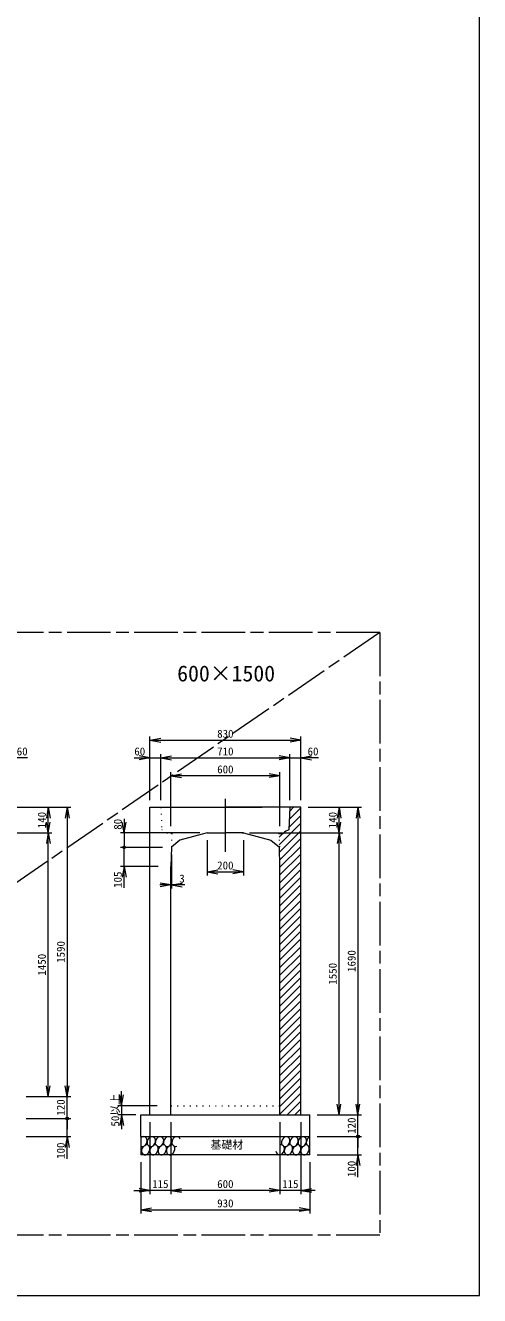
# Model space of a CAD drawing. Units: millimetres, scale not verified. Extents: x 2577 to 21887, y 2787 to 16449.
# Drawn here: x 19389 to 21887, y 2787 to 9769 of the extents above; entities that cross this region are included whole.
import ezdxf
from ezdxf.enums import TextEntityAlignment as Align

# ---------------------------------------------------------------- set-up
doc = ezdxf.new("R2010")
doc.units = ezdxf.units.MM
doc.header["$LTSCALE"] = 20
doc.linetypes.add('CHAIN', pattern=[18.5, 12, -1.5, 3.5, -1.5])
doc.linetypes.add('DOTTED', pattern=[1.75, 0.25, -1.5])
doc.layers.add('Layer1', color=4, linetype='Continuous', lineweight=18)
doc.styles.add('ＭＳ ゴシック-5.0-0.0', font='')
doc.styles.get('ＭＳ ゴシック-5.0-0.0').set_extended_font_data('ＭＳ ゴシック-5.0-0.0')

msp = doc.modelspace()

# ---------------------------------------------------------------- linework, layer by layer
at = {"layer": 'Layer1'}
for p, q in [((21887.41, 2786.81), (21887.41, 16448.97)), ((20073.71, 5510.85), (20073.71, 5860.29)), ((20073.71, 5840.29), (20132.8, 5850.71)), ((20073.71, 5840.29), (20903.71, 5840.29)), ((20073.71, 5840.29), (20132.8, 5829.87)), ((20903.71, 5840.29), (20844.62, 5850.71)), ((20903.71, 5840.29), (20844.62, 5829.87)), ((20903.71, 5510.85), (20903.71, 5860.29)), ((19401.04, 5743.05), (19303.71, 5743.05)), ((19987.84, 5743.05), (20073.71, 5743.05)), ((20073.71, 5743.05), (20014.62, 5753.47)), ((20073.71, 5743.05), (20014.62, 5732.63)), ((20073.71, 5510.85), (20073.71, 5763.05)), ((20073.71, 5743.05), (20133.71, 5743.05)), ((20133.71, 5510.85), (20133.71, 5763.05)), ((20133.71, 5510.85), (20133.71, 5763.05)), ((20133.71, 5743.05), (20192.8, 5753.47)), ((20133.71, 5743.05), (20192.8, 5753.47)), ((20133.71, 5743.05), (20843.71, 5743.05)), ((20133.71, 5743.05), (20192.8, 5732.63)), ((20133.71, 5743.05), (20192.8, 5732.63)), ((20133.71, 5743.05), (20193.71, 5743.05)), ((20843.71, 5743.05), (20783.71, 5743.05)), ((20843.71, 5743.05), (20784.62, 5753.47)), ((20843.71, 5743.05), (20784.62, 5753.47)), ((20843.71, 5743.05), (20784.62, 5732.63)), ((20843.71, 5743.05), (20784.62, 5732.63)), ((20843.71, 5510.85), (20843.71, 5763.05)), ((20843.71, 5743.05), (20903.71, 5743.05)), ((20903.71, 5510.85), (20903.71, 5763.05)), ((20903.71, 5743.05), (20962.8, 5753.47)), ((20903.71, 5743.05), (20962.8, 5732.63)), ((21001.04, 5743.05), (20903.71, 5743.05)), ((20188.71, 5367.85), (20188.71, 5664.41)), ((20788.71, 5367.85), (20788.71, 5664.41)), ((20188.71, 5644.41), (20247.8, 5654.83)), ((20788.71, 5644.41), (20188.71, 5644.41)), ((20188.71, 5644.41), (20247.8, 5633.99)), ((20788.71, 5644.41), (20729.62, 5654.83)), ((20788.71, 5644.41), (20729.62, 5633.99)), ((20488.71, 5225.53), (20488.71, 5518.01)), ((20488.71, 5225.53), (20488.71, 5518.01)), ((20488.71, 5225.53), (20488.71, 5518.01)), ((20488.71, 5225.53), (20488.71, 5518.01)), ((20488.71, 5225.53), (20488.71, 5518.01)), ((19343.71, 5470.85), (19534.28, 5470.85)), ((19343.71, 5470.85), (19638.34, 5470.85)), ((19514.28, 5470.85), (19503.86, 5411.76)), ((19514.28, 5330.85), (19514.28, 5470.85)), ((19514.28, 5470.85), (19524.7, 5411.76)), ((19618.34, 5470.85), (19607.92, 5411.76)), ((19618.34, 5470.85), (19618.34, 3880.85)), ((19618.34, 5470.85), (19628.76, 5411.76)), ((20073.71, 5470.85), (20488.71, 5470.85)), ((20073.71, 3780.85), (20073.71, 5470.85)), ((20488.71, 5470.85), (20692.02, 5470.85)), ((20903.71, 5470.85), (20488.71, 5470.85)), ((20843.71, 5470.85), (20838.71, 5347.85)), ((20903.71, 5468.47), (20841.07, 5405.83)), ((20863.66, 5470.85), (20842.86, 5450.05)), ((20903.71, 3780.85), (20903.71, 5470.85)), ((20943.71, 5470.85), (21134.28, 5470.85)), ((20943.71, 5470.85), (21238.34, 5470.85)), ((21114.28, 5470.85), (21103.86, 5411.76)), ((21114.28, 5330.85), (21114.28, 5470.85)), ((21114.28, 5470.85), (21124.7, 5411.76)), ((21218.34, 5470.85), (21207.92, 5411.76)), ((21218.34, 5470.85), (21218.34, 3780.85)), ((21218.34, 5470.85), (21228.76, 5411.76)), ((19514.28, 5330.85), (19503.86, 5389.93)), ((19514.28, 5330.85), (19524.7, 5389.93)), ((19931.89, 5330.85), (19921.48, 5389.93)), ((19931.89, 5407.49), (19931.89, 5330.85)), ((19931.89, 5330.85), (19942.31, 5389.93)), ((20903.71, 5383.62), (20785.43, 5265.34)), ((20903.71, 5426.04), (20839.27, 5361.6)), ((21114.28, 5330.85), (21103.86, 5389.93)), ((21114.28, 5330.85), (21124.7, 5389.93)), ((19021.96, 5330.85), (19534.28, 5330.85)), ((19514.28, 5330.85), (19503.86, 5271.76)), ((19514.28, 3880.85), (19514.28, 5330.85)), ((19514.28, 5330.85), (19524.7, 5271.76)), ((20348.71, 5330.85), (19911.89, 5330.85)), ((19931.89, 5330.85), (19931.89, 5250.85)), ((20388.71, 5330.85), (20238.71, 5290.85)), ((20388.71, 5330.85), (20488.71, 5330.85)), ((20588.71, 5330.85), (20488.71, 5330.85)), ((20581.96, 5330.85), (20588.71, 5330.85)), ((20588.71, 5330.85), (20738.71, 5290.85)), ((20621.96, 5330.85), (21134.28, 5330.85)), ((20783.71, 5327.85), (20806.47, 5327.85)), ((20805.51, 5327.85), (20784.29, 5306.63)), ((20903.71, 5341.19), (20786.56, 5224.04)), ((21114.28, 5330.85), (21103.86, 5271.76)), ((21114.28, 3780.85), (21114.28, 5330.85)), ((21114.28, 5330.85), (21124.7, 5271.76)), ((20142.41, 5250.85), (19911.89, 5250.85)), ((19931.89, 5145.85), (19931.89, 5250.85)), ((20191.71, 5251.63), (20188.71, 5145.85)), ((20191.61, 5251.63), (20188.71, 5145.85)), ((20238.71, 5290.85), (20191.71, 5251.63)), ((20388.71, 5290.85), (20388.71, 5096.38)), ((20588.71, 5290.85), (20588.71, 5096.38)), ((20738.71, 5290.85), (20785.71, 5251.63)), ((20788.71, 5145.85), (20785.71, 5251.63)), ((20903.71, 5298.77), (20787.69, 5182.75)), ((20903.71, 5256.34), (20788.71, 5141.34)), ((20191.71, 5211.63), (20191.71, 5024.01)), ((20903.71, 5213.91), (20788.71, 5098.91)), ((20903.71, 5171.49), (20788.71, 5056.49)), ((20118.71, 5145.85), (19911.89, 5145.85)), ((19931.89, 5145.85), (19921.48, 5086.76)), ((19931.89, 5145.85), (19942.31, 5086.76)), ((19931.89, 5027.93), (19931.89, 5145.85)), ((20188.71, 3780.85), (20188.71, 5145.85)), ((20388.71, 5116.38), (20447.8, 5126.8)), ((20388.71, 5116.38), (20588.71, 5116.38)), ((20388.71, 5116.38), (20447.8, 5105.96)), ((20588.71, 5116.38), (20529.62, 5126.8)), ((20588.71, 5116.38), (20529.62, 5105.96)), ((20788.71, 3780.85), (20788.71, 5145.85)), ((20903.71, 5129.06), (20788.71, 5014.06)), ((20188.71, 5044.01), (20128.71, 5044.01)), ((20188.71, 5044.01), (20129.62, 5054.42)), ((20188.71, 5044.01), (20129.62, 5033.59)), ((20191.71, 5044.01), (20188.71, 5044.01)), ((20191.71, 5044.01), (20250.8, 5054.42)), ((20191.71, 5044.01), (20250.8, 5033.59)), ((20265.31, 5044.01), (20191.71, 5044.01)), ((20903.71, 5086.63), (20788.71, 4971.63)), ((20903.71, 5044.21), (20788.71, 4929.21)), ((20903.71, 5001.78), (20788.71, 4886.78)), ((20903.71, 4959.35), (20788.71, 4844.35)), ((20903.71, 4916.93), (20788.71, 4801.93)), ((20903.71, 4874.5), (20788.71, 4759.5)), ((20903.71, 4832.08), (20788.71, 4717.08)), ((20903.71, 4789.65), (20788.71, 4674.65)), ((20903.71, 4747.22), (20788.71, 4632.22)), ((20903.71, 4704.8), (20788.71, 4589.8)), ((20903.71, 4662.37), (20788.71, 4547.37)), ((20903.71, 4619.94), (20788.71, 4504.94)), ((20903.71, 4577.52), (20788.71, 4462.52)), ((20903.71, 4535.09), (20788.71, 4420.09)), ((20903.71, 4492.66), (20788.71, 4377.66)), ((20903.71, 4450.24), (20788.71, 4335.24)), ((20903.71, 4407.81), (20788.71, 4292.81)), ((20903.71, 4365.38), (20788.71, 4250.38)), ((20903.71, 4322.96), (20788.71, 4207.96)), ((20903.71, 4280.53), (20788.71, 4165.53)), ((20903.71, 4238.11), (20788.71, 4123.11)), ((20903.71, 4195.68), (20788.71, 4080.68)), ((20903.71, 4153.25), (20788.71, 4038.25)), ((20903.71, 4110.83), (20788.71, 3995.83)), ((20903.71, 4068.4), (20788.71, 3953.4)), ((20903.71, 4025.97), (20788.71, 3910.97)), ((20903.71, 3983.55), (20788.71, 3868.55)), ((19514.28, 3880.85), (19503.86, 3939.93)), ((19514.28, 3880.85), (19524.7, 3939.93)), ((19618.34, 3880.85), (19607.92, 3939.93)), ((19618.34, 3880.85), (19607.92, 3939.93)), ((19618.34, 3880.85), (19618.34, 3940.85)), ((19618.34, 3880.85), (19628.76, 3939.93)), ((19618.34, 3880.85), (19628.76, 3939.93)), ((19917.87, 3830.85), (19917.87, 3910.85)), ((20903.71, 3941.12), (20788.71, 3826.12)), ((19393.71, 3880.85), (19534.28, 3880.85)), ((19393.71, 3880.85), (19638.34, 3880.85)), ((19393.71, 3880.85), (19638.34, 3880.85)), ((19618.34, 3760.85), (19618.34, 3880.85)), ((19917.87, 3830.85), (19907.45, 3889.93)), ((19917.87, 3830.85), (19928.29, 3889.93)), ((20903.71, 3898.69), (20788.71, 3783.69)), ((20903.71, 3856.27), (20828.29, 3780.85)), ((21218.34, 3780.85), (21218.34, 3840.85)), ((20114.35, 3830.85), (19897.87, 3830.85)), ((19995.96, 3780.85), (19897.87, 3780.85)), ((19917.87, 3780.85), (19907.45, 3721.76)), ((19917.87, 3830.85), (19917.87, 3780.85)), ((19917.87, 3780.85), (19928.29, 3721.76)), ((19917.87, 3780.85), (19917.87, 3700.85)), ((20023.71, 3780.85), (20953.71, 3780.85)), ((20023.71, 3660.85), (20023.71, 3780.85)), ((20903.71, 3813.84), (20870.71, 3780.85)), ((20953.71, 3660.85), (20953.71, 3780.85)), ((20993.71, 3780.85), (21134.28, 3780.85)), ((20993.71, 3780.85), (21238.34, 3780.85)), ((20993.71, 3780.85), (21238.34, 3780.85)), ((21114.28, 3780.85), (21103.86, 3839.93)), ((21114.28, 3780.85), (21124.7, 3839.93)), ((21218.34, 3780.85), (21207.92, 3839.93)), ((21218.34, 3780.85), (21207.92, 3839.93)), ((21218.34, 3780.85), (21228.76, 3839.93)), ((21218.34, 3780.85), (21228.76, 3839.93)), ((21218.34, 3660.85), (21218.34, 3780.85)), ((19393.71, 3760.85), (19638.34, 3760.85)), ((19618.34, 3760.85), (19618.34, 3700.85)), ((19618.34, 3660.85), (19618.34, 3760.85)), ((19618.34, 3760.85), (19618.34, 3700.85)), ((20073.71, 3740.85), (20073.71, 3344.93)), ((20188.71, 3740.85), (20188.71, 3344.93)), ((20788.71, 3740.85), (20788.71, 3344.93)), ((20903.71, 3740.85), (20903.71, 3344.93)), ((19393.71, 3660.85), (19638.34, 3660.85)), ((19618.34, 3660.85), (19607.92, 3601.76)), ((19618.34, 3660.85), (19628.76, 3601.76)), ((19618.34, 3538.23), (19618.34, 3660.85)), ((20023.71, 3660.85), (20023.71, 3560.85)), ((20023.71, 3660.85), (20953.71, 3660.85)), ((20953.71, 3560.85), (20953.71, 3660.85)), ((20993.71, 3660.85), (21238.34, 3660.85)), ((21218.34, 3660.85), (21218.34, 3600.85)), ((21218.34, 3560.85), (21218.34, 3660.85)), ((21218.34, 3660.85), (21218.34, 3600.85)), ((20953.71, 3560.85), (20023.71, 3560.85)), ((20023.71, 3520.85), (20023.71, 3238.76)), ((20953.71, 3520.85), (20953.71, 3238.76)), ((20993.71, 3560.85), (21238.34, 3560.85)), ((21218.34, 3560.85), (21207.92, 3501.76)), ((21218.34, 3560.85), (21228.76, 3501.76)), ((21218.34, 3438.23), (21218.34, 3560.85)), ((19984.8, 3364.93), (20073.71, 3364.93)), ((20073.71, 3364.93), (20013.71, 3364.93)), ((20073.71, 3364.93), (20014.62, 3375.35)), ((20073.71, 3364.93), (20014.62, 3375.35)), ((20073.71, 3364.93), (20014.62, 3354.51)), ((20073.71, 3364.93), (20014.62, 3354.51)), ((20188.71, 3364.93), (20073.71, 3364.93)), ((20188.71, 3364.93), (20247.8, 3375.35)), ((20188.71, 3364.93), (20247.8, 3375.35)), ((20188.71, 3364.93), (20247.8, 3354.51)), ((20188.71, 3364.93), (20248.71, 3364.93)), ((20788.71, 3364.93), (20188.71, 3364.93)), ((20188.71, 3364.93), (20247.8, 3354.51)), ((20788.71, 3364.93), (20728.71, 3364.93)), ((20788.71, 3364.93), (20729.62, 3375.35)), ((20788.71, 3364.93), (20729.62, 3375.35)), ((20788.71, 3364.93), (20729.62, 3354.51)), ((20788.71, 3364.93), (20729.62, 3354.51)), ((20903.71, 3364.93), (20788.71, 3364.93)), ((20903.71, 3364.93), (20962.8, 3375.35)), ((20903.71, 3364.93), (20962.8, 3375.35)), ((20903.71, 3364.93), (20962.8, 3354.51)), ((20903.71, 3364.93), (20963.71, 3364.93)), ((20903.71, 3364.93), (20962.8, 3354.51)), ((20983.4, 3364.93), (20903.71, 3364.93)), ((20023.71, 3258.76), (20082.8, 3269.18)), ((20023.71, 3258.76), (20953.71, 3258.76)), ((20023.71, 3258.76), (20082.8, 3248.34)), ((20953.71, 3258.76), (20894.62, 3269.18)), ((20953.71, 3258.76), (20894.62, 3248.34)), ((2577.44, 2786.81), (21887.41, 2786.81))]:
    msp.add_line(p, q, dxfattribs=at)
at = {"layer": 'Layer1', "linetype": 'CHAIN'}
for p, q in [((21337.61, 6431.94), (16527.81, 6431.94)), ((21337.61, 6431.94), (16527.81, 3119.55)), ((21337.61, 6431.94), (21337.61, 3119.55)), ((21337.61, 3119.55), (16527.81, 3119.55))]:
    msp.add_line(p, q, dxfattribs=at)
at = {"layer": 'Layer1', "linetype": 'DOTTED', "lineweight": 13}
for p, q in [((20133.71, 5470.85), (20138.71, 5347.85)), ((20193.71, 5327.85), (20170.94, 5327.85)), ((20193.71, 5327.85), (20191.61, 5251.63)), ((20783.71, 5327.85), (20785.8, 5251.63)), ((20188.71, 3830.85), (20788.71, 3830.85))]:
    msp.add_line(p, q, dxfattribs=at)
at = {"layer": 'Layer1'}
for centre in [(19931.89, 5250.85), (19618.34, 3760.85), (21218.34, 3660.85)]:
    msp.add_circle(centre, 7.43, dxfattribs=at)
at = {"layer": 'Layer1', "linetype": 'DOTTED', "lineweight": 13}
msp.add_arc((20113.85, 5271.81), 80, 44.46712, 71.89707, dxfattribs=at)
at = {"layer": 'Layer1'}
msp.add_arc((20863.57, 5271.81), 80, 108.10293, 135.53288, dxfattribs=at)
for centre, start_param, end_param in [((20035.34, 3633.03), 3.1641089, 7.3535633), ((20080.86, 3633.03), 3.2518953, 8.9063261), ((20126.38, 3633.03), 3.2518953, 8.9063261), ((20171.91, 3633.03), 3.2518953, 8.9063261), ((20217.43, 3633.03), 5.610227, 8.9063261), ((20820.57, 3633.03), 3.2518953, 8.9063261), ((20866.1, 3633.03), 3.2518953, 8.9063261), ((20911.62, 3633.03), 3.2518953, 8.9063261), ((20957.15, 3633.03), 0.6949414, 2.6231408), ((20050.71, 3588.36), 1.1965976, 6.8860585), ((20096.24, 3588.36), 1.1965976, 6.8860585), ((20141.76, 3588.36), 1.1965976, 6.8860585), ((20187.28, 3588.36), 1.1965976, 6.8860585), ((20217.43, 3633.03), 3.2518953, 3.8893366), ((20790.43, 3588.36), 2.1791837, 6.8860585), ((20835.95, 3588.36), 1.1965976, 6.8860585), ((20881.48, 3588.36), 1.1965976, 6.8860585), ((20927, 3588.36), 1.1965976, 6.8860585), ((20957.15, 3633.03), 3.2518953, 3.5395455)]:
    msp.add_ellipse(centre, major_axis=(12.08, 25.9), ratio=0.766667, start_param=start_param, end_param=end_param, dxfattribs=at)

# ---------------------------------------------------------------- texts
at = {"layer": 'Layer1', "color": 7, "style": 'ＭＳ ゴシック-5.0-0.0'}
msp.add_text('600×1500', height=87.98, dxfattribs=at).set_placement((20492.93, 6250.89), align=Align.TOP_CENTER)
for s, p in [('830', (20488.71, 5840.29)), ('60', (19371.04, 5743.05)), ('60', (20017.84, 5743.05)), ('710', (20488.71, 5743.05)), ('60', (20971.04, 5743.05)), ('600', (20488.71, 5644.41)), ('200', (20488.71, 5116.38)), ('3', (20250.31, 5044.01)), ('基礎材', (20497, 3580.63)), ('600', (20488.71, 3364.93)), ('115', (20131.21, 3364.93)), ('115', (20846.21, 3364.93)), ('930', (20488.71, 3258.76))]:
    msp.add_text(s, height=43.99, dxfattribs=at).set_placement(p, align=Align.BOTTOM_CENTER)
for s, p in [('140', (19514.28, 5400.85)), ('80', (19931.89, 5377.49)), ('140', (21114.28, 5400.85)), ('105', (19931.89, 5072.93)), ('1590', (19618.34, 4675.85)), ('1690', (21218.34, 4625.85)), ('1450', (19514.28, 4605.85)), ('1550', (21114.28, 4555.85)), ('120', (19618.34, 3820.85)), ('50以上', (19917.87, 3805.85)), ('120', (21218.34, 3720.85)), ('100', (19618.34, 3583.23)), ('100', (21218.34, 3483.23))]:
    msp.add_text(s, height=43.99, rotation=90, dxfattribs=at).set_placement(p, align=Align.BOTTOM_CENTER)

doc.saveas('drawing.dxf')
